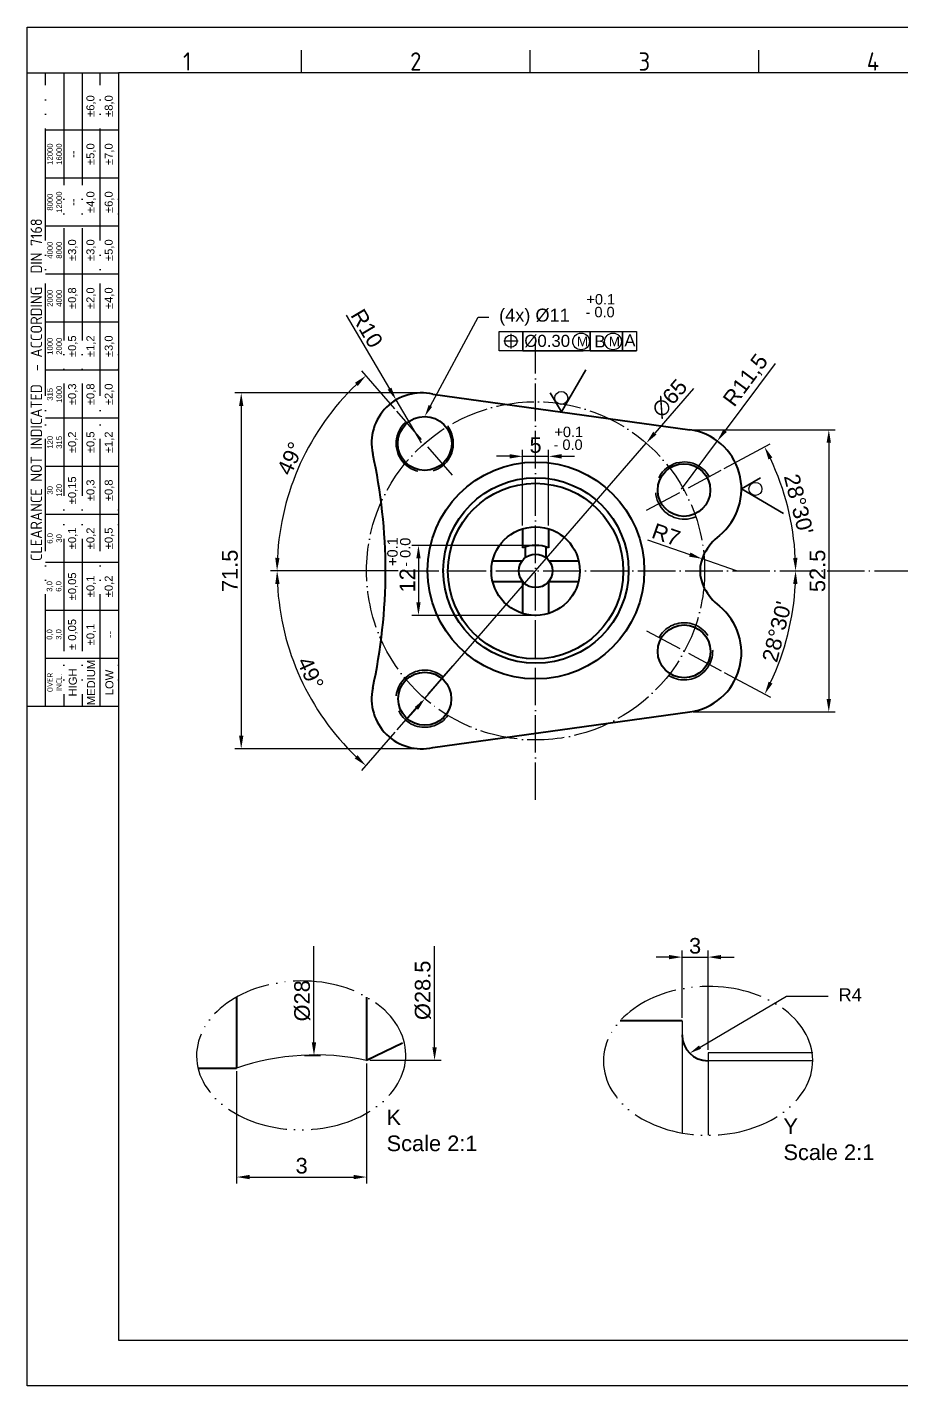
# Model space of a CAD drawing. Header units: millimetres. Extents: x 4780 to 5149, y 1689 to 1950.
# Drawn here: x 4779.5 to 4947.7, y 1689 to 1950.1 of the extents above; entities that cross this region are included whole.
import ezdxf
from ezdxf import colors
from ezdxf.entities.mleader import LeaderData, LeaderLine
from ezdxf.enums import TextEntityAlignment as Align
from ezdxf.math import Vec2, Vec3

# ---------------------------------------------------------------- set-up
doc = ezdxf.new("R2010")
doc.units = ezdxf.units.MM
for name, pattern in [('ACAD_ISO02W100', [15, 12, -3]), ('ACAD_ISO04W100', [30, 24, -3, 0, -3]), ('ACAD_ISO05W100', [33, 24, -3, 0, -3, 0, -3])]:
    doc.linetypes.add(name, pattern=pattern)
for name, color, linetype, lineweight in [('AM_0', 7, 'Continuous', 40), ('AM_4', 1, 'ACAD_ISO04W100', 25), ('AM_5', 3, 'Continuous', 25), ('AM_8', 40, 'ACAD_ISO02W100', 35), ('AM_BOR', 2, 'ACAD_ISO05W100', 35)]:
    doc.layers.add(name, color=color, linetype=linetype, lineweight=lineweight)
doc.styles.add('ACISOTS', font='isocp.shx', dxfattribs={"height": 1})
doc.styles.get("Standard").update_dxf_attribs({"font": 'arial.ttf'})
doc.dimstyles.new('ISO-25', dxfattribs={"dimtxt": 3, "dimasz": 2.5, "dimexe": 1.25, "dimexo": 0.625, "dimtad": 1, "dimtxsty": 'Standard', "dimcen": 2.5, "dimadec": 0, "dimazin": 0, "dimtfac": 1, "dimtmove": 0, "dimatfit": 3, "dimfxl": 1, "dimarcsym": 0})

# ---------------------------------------------------------------- blocks, each defined once
blk = doc.blocks.new('A3 ZTL')
for p, q in [((19.57, 280.82), (19.57, 9.78)), ((401.17, 280.82), (19.57, 280.82)), ((19.57, 9.78), (401.17, 9.78))]:
    blk.add_line(p, q)
at = {"layer": 'AM_BOR', "color": 135, "linetype": 'Continuous', "lineweight": 25}
for p, q in [((0, 0), (0, 290.61)), ((0, 290.61), (410.96, 290.61)), ((410.96, 0), (0, 0))]:
    blk.add_line(p, q, dxfattribs=at)
at = {"layer": 'AM_BOR', "color": 135, "lineweight": 25}
for p, q in [((58.71, 280.82), (58.71, 285.71)), ((107.63, 280.82), (107.63, 285.71)), ((156.56, 280.82), (156.56, 285.71)), ((3.91, 145.3), (3.91, 280.82)), ((7.83, 280.82), (7.83, 145.3)), ((11.74, 280.82), (11.74, 145.3)), ((15.66, 145.3), (15.66, 280.82)), ((19.57, 268.59), (3.91, 268.59)), ((19.57, 258.32), (3.91, 258.32)), ((19.57, 248.04), (3.91, 248.04)), ((19.57, 237.77), (3.91, 237.77)), ((19.57, 227.5), (3.91, 227.5)), ((19.57, 217.22), (3.91, 217.22)), ((19.57, 206.95), (3.91, 206.95)), ((19.57, 196.67), (3.91, 196.67)), ((19.57, 186.4), (3.91, 186.4)), ((19.57, 176.13), (3.91, 176.13)), ((19.57, 165.85), (3.91, 165.85)), ((19.57, 155.58), (3.91, 155.58))]:
    blk.add_line(p, q, dxfattribs=at)
blk.add_lwpolyline([(19.57, 145.3), (0, 145.3), (0, 280.82), (19.57, 280.82)], close=True, dxfattribs=at)
at = {"layer": 'AM_BOR', "color": 135, "lineweight": 25, "style": 'ACISOTS'}
for s, p in [('1', (34.25, 283.27)), ('2', (83.17, 283.27)), ('3', (132.09, 283.27)), ('4', (181.02, 283.27))]:
    blk.add_text(s, height=3.91, dxfattribs=at).set_placement(p, align=Align.MIDDLE)
at = {"layer": 'AM_BOR', "color": 135, "lineweight": 25, "attachment_point": 5, "rotation": 90}
for s, insert, char_height, width in [('±6,0', (13.7, 273.73), 1.712, 10.274), ('±8,0', (17.61, 273.73), 1.712, 10.274), ('12000\\P16000', (5.87, 263.45), 1.174, 10.274), ('±5,0', (13.7, 263.45), 1.712, 10.274), ('±7,0', (17.61, 263.45), 1.712, 10.274), ('--', (9.78, 263.45), 1.712, 10.274), ('8000\\P12000', (5.87, 253.18), 1.174, 10.274), ('--', (9.78, 253.18), 1.712, 10.274), ('±4,0', (13.7, 253.18), 1.712, 10.274), ('±6,0', (17.61, 253.18), 1.712, 10.274), ('{\\Fisocp.shx|c0;CLEARANCE NOT INDICATED  - ACCORDING  DIN 7168}', (1.96, 213.06), 2.4462, 135.5186), ('4000\\P8000', (5.87, 242.91), 1.174, 10.274), ('±3,0', (9.78, 242.91), 1.712, 10.274), ('±3,0', (13.7, 242.91), 1.712, 10.274), ('±5,0', (17.61, 242.91), 1.712, 10.274), ('2000\\P4000', (5.87, 232.63), 1.174, 10.274), ('±0,8', (9.78, 232.63), 1.712, 10.274), ('±2,0', (13.7, 232.63), 1.712, 10.274), ('±4,0', (17.61, 232.63), 1.712, 10.274), ('1000\\P2000', (5.87, 222.36), 1.174, 10.274), ('±0,5', (9.78, 222.36), 1.712, 10.274), ('±1,2', (13.7, 222.36), 1.712, 10.274), ('±3,0', (17.61, 222.36), 1.712, 10.274), ('315\\P1000', (5.87, 212.08), 1.174, 10.274), ('±0,3', (9.78, 212.08), 1.712, 10.274), ('±0,8', (13.7, 212.08), 1.712, 10.274), ('±2,0', (17.61, 212.08), 1.712, 10.274), ('±0,2', (9.78, 201.81), 1.712, 10.274), ('±0,5', (13.7, 201.81), 1.712, 10.274), ('±1,2', (17.61, 201.81), 1.712, 10.274), ('120\\P315', (5.87, 201.81), 1.174, 10.274), ('30\\P120', (5.87, 191.54), 1.174, 10.274), ('±0,15', (9.78, 191.54), 1.712, 10.274), ('±0,3', (13.7, 191.54), 1.712, 10.274), ('±0,8', (17.61, 191.54), 1.712, 10.274), ('±0,1', (9.78, 181.26), 1.712, 10.274), ('±0,2', (13.7, 181.26), 1.712, 10.274), ('±0,5', (17.61, 181.26), 1.712, 10.274), ('6,0\\P30', (5.87, 181.26), 1.174, 10.274), ('3,0\\P6,0', (5.87, 170.99), 1.174, 10.274), ('±0,05', (9.78, 170.99), 1.712, 10.274), ('±0,1', (13.7, 170.99), 1.712, 10.274), ('±0,2', (17.61, 170.99), 1.712, 10.274), ('± 0,05', (9.78, 160.71), 1.712, 10.274), ('\\pt4.69206;±0,1', (13.7, 160.71), 1.7123, 10.274), ('0,0\\P3,0', (5.87, 160.71), 1.174, 10.274), ('--', (17.61, 160.71), 1.712, 10.274), ('MEDIUM', (13.7, 150.44), 1.712, 10.274), ('{\\Fisocp.shx|c0;OVER\\PINCL.}', (5.87, 150.44), 1.1742, 10.274), ('HIGH', (9.78, 150.44), 1.712, 10.274), ('LOW', (17.61, 150.44), 1.712, 10.274)]:
    blk.add_mtext(s, dxfattribs=dict(at, insert=insert, char_height=char_height, width=width))
blk = doc.blocks.new('*D213')
at = {"layer": 'AM_5', "color": 0, "lineweight": -2}
for p, q in [((4907.63, 1880.61), (4900.21, 1872.04)), ((4856, 1821.04), (4898.57, 1870.15)), ((4854.36, 1819.15), (4852.73, 1817.26))]:
    blk.add_line(p, q, dxfattribs=at)
at = {"layer": 'AM_5', "color": 0}
for points in [[(4899.89, 1872.31), (4900.52, 1871.77), (4898.57, 1870.15)], [(4854.05, 1819.42), (4854.68, 1818.87), (4856, 1821.04)]]:
    blk.add_solid(points, dxfattribs=at)
at = {"layer": 'Defpoints', "color": 0}
for p in [(4898.57, 1870.15), (4856, 1821.04)]:
    blk.add_point(p, dxfattribs=at)
at = {"layer": 'AM_5', "color": 0, "insert": (4903.04, 1878.74), "char_height": 3, "attachment_point": 5, "rotation": 49.0856}
blk.add_mtext('∅65', dxfattribs=at)
blk = doc.blocks.new('*D215')
at = {"layer": 'AM_5', "color": 0, "lineweight": -2}
for p, q in [((4854.73, 1879.79), (4819.43, 1879.79)), ((4820.68, 1877.29), (4820.68, 1813.9)), ((4854.73, 1811.4), (4819.43, 1811.4))]:
    blk.add_line(p, q, dxfattribs=at)
at = {"layer": 'AM_5', "color": 0}
for points in [[(4820.27, 1877.29), (4821.1, 1877.29), (4820.68, 1879.79)], [(4820.27, 1813.9), (4821.1, 1813.9), (4820.68, 1811.4)]]:
    blk.add_solid(points, dxfattribs=at)
at = {"layer": 'Defpoints', "color": 0}
for p in [(4855.36, 1879.79), (4820.68, 1811.4), (4855.36, 1811.4)]:
    blk.add_point(p, dxfattribs=at)
at = {"layer": 'AM_5', "color": 0, "insert": (4818.53, 1845.59), "char_height": 3, "attachment_point": 5, "rotation": 90}
blk.add_mtext('71.5', dxfattribs=at)
blk = doc.blocks.new('*D216')
at = {"layer": 'AM_5', "color": 0, "lineweight": -2}
for p, q in [((4907.56, 1872.71), (4934.91, 1872.71)), ((4933.66, 1870.21), (4933.66, 1820.97)), ((4907.56, 1818.47), (4934.91, 1818.47))]:
    blk.add_line(p, q, dxfattribs=at)
at = {"layer": 'AM_5', "color": 0}
for points in [[(4933.24, 1870.21), (4934.07, 1870.21), (4933.66, 1872.71)], [(4933.24, 1820.97), (4934.07, 1820.97), (4933.66, 1818.47)]]:
    blk.add_solid(points, dxfattribs=at)
at = {"layer": 'Defpoints', "color": 0}
for p in [(4906.94, 1872.71), (4906.94, 1818.47), (4933.66, 1818.47)]:
    blk.add_point(p, dxfattribs=at)
at = {"layer": 'AM_5', "color": 0, "insert": (4931.5, 1845.59), "char_height": 3, "attachment_point": 5, "rotation": 90}
blk.add_mtext('52.5', dxfattribs=at)
blk = doc.blocks.new('*D237')
at = {"layer": 'AM_5', "color": 0, "lineweight": -2}
for p, q in [((4872.28, 1867.6), (4869.78, 1867.6)), ((4874.78, 1854.3), (4874.78, 1868.85)), ((4874.78, 1867.6), (4879.78, 1867.6)), ((4879.78, 1854.3), (4879.78, 1868.85)), ((4882.28, 1867.6), (4884.78, 1867.6))]:
    blk.add_line(p, q, dxfattribs=at)
at = {"layer": 'AM_5', "color": 0}
for points in [[(4872.28, 1868.02), (4872.28, 1867.18), (4874.78, 1867.6)], [(4882.28, 1868.02), (4882.28, 1867.18), (4879.78, 1867.6)]]:
    blk.add_solid(points, dxfattribs=at)
at = {"layer": 'Defpoints', "color": 0}
for p in [(4879.78, 1867.6), (4874.78, 1853.68), (4879.78, 1853.68)]:
    blk.add_point(p, dxfattribs=at)
at = {"layer": 'AM_5', "color": 0, "insert": (4877.28, 1869.75), "char_height": 3, "attachment_point": 5}
blk.add_mtext('5', dxfattribs=at)
blk = doc.blocks.new('*D238')
at = {"layer": 'AM_5', "color": 0, "lineweight": -2}
for p, q in [((4850.22, 1876.72), (4843.85, 1884.06)), ((4850.83, 1845.59), (4826.32, 1845.59))]:
    blk.add_line(p, q, dxfattribs=at)
blk.add_arc((4877.28, 1845.59), 49.71, 133.8816, 177.1184, dxfattribs=at)
at = {"layer": 'AM_5', "color": 0}
for points in [[(4842.54, 1881.73), (4843.11, 1881.12), (4844.67, 1883.11)], [(4828.05, 1848.08), (4827.22, 1848.1), (4827.57, 1845.59)]]:
    blk.add_solid(points, dxfattribs=at)
at = {"layer": 'Defpoints', "color": 0}
for p in [(4850.63, 1876.25), (4861.29, 1863.99), (4829.58, 1859.57), (4851.45, 1845.59), (5112.5, 1845.59)]:
    blk.add_point(p, dxfattribs=at)
at = {"layer": 'AM_5', "color": 0, "insert": (4830.13, 1867.2), "char_height": 3, "attachment_point": 5, "rotation": 65.3789}
blk.add_mtext('49°', dxfattribs=at)
blk = doc.blocks.new('*D239')
at = {"layer": 'AM_5', "color": 0, "lineweight": -2}
for p, q in [((4850.83, 1845.59), (4826.33, 1845.59)), ((4850.22, 1814.59), (4843.82, 1807.22))]:
    blk.add_line(p, q, dxfattribs=at)
blk.add_arc((4877.17, 1845.59), 49.59, 182.8886, 226.1114, dxfattribs=at)
at = {"layer": 'AM_5', "color": 0}
for points in [[(4827.23, 1843.08), (4828.06, 1843.1), (4827.58, 1845.59)], [(4843.07, 1810.16), (4842.51, 1809.54), (4844.64, 1808.17)]]:
    blk.add_solid(points, dxfattribs=at)
at = {"layer": 'Defpoints', "color": 0}
for p in [(4851.45, 1845.59), (5112.5, 1845.59), (4829.58, 1831.65), (4861.29, 1827.33), (4850.63, 1815.06)]:
    blk.add_point(p, dxfattribs=at)
at = {"layer": 'AM_5', "color": 0, "insert": (4834.01, 1825.92), "char_height": 3, "attachment_point": 5, "rotation": 294.5}
blk.add_mtext('49°', dxfattribs=at)
blk = doc.blocks.new('*D240')
at = {"layer": 'AM_5', "color": 0, "lineweight": -2}
blk.add_line((4913.53, 1865.25), (4922.41, 1870), dxfattribs=at)
blk.add_arc((4876.82, 1845.59), 50.46, 2.8387, 25.3238, dxfattribs=at)
at = {"layer": 'AM_5', "color": 0}
for points in [[(4922.06, 1866.99), (4922.81, 1867.37), (4921.31, 1869.41)], [(4927.64, 1848.1), (4926.8, 1848.08), (4927.28, 1845.59)]]:
    blk.add_solid(points, dxfattribs=at)
at = {"layer": 'Defpoints', "color": 0}
for p in [(4912.98, 1864.95), (4898.64, 1857.28), (4926.61, 1853.82), (4851.45, 1845.59), (5112.5, 1845.59)]:
    blk.add_point(p, dxfattribs=at)
at = {"layer": 'AM_5', "color": 0, "insert": (4927.86, 1858.4), "char_height": 3, "attachment_point": 5, "rotation": 284.0813}
blk.add_mtext("28%%d30'", dxfattribs=at)
blk = doc.blocks.new('*D241')
at = {"layer": 'AM_5', "color": 0, "lineweight": -2}
blk.add_line((4913.53, 1826.07), (4922.44, 1821.3), dxfattribs=at)
blk.add_arc((4877.06, 1845.59), 50.23, 334.6897, 357.1478, dxfattribs=at)
at = {"layer": 'AM_5', "color": 0}
for points in [[(4926.8, 1843.1), (4927.64, 1843.08), (4927.28, 1845.59)], [(4922.83, 1823.93), (4922.09, 1824.31), (4921.34, 1821.89)]]:
    blk.add_solid(points, dxfattribs=at)
at = {"layer": 'Defpoints', "color": 0}
for p in [(4851.45, 1845.59), (5112.5, 1845.59), (4898.64, 1834.04), (4924.61, 1829.43), (4912.98, 1826.36)]:
    blk.add_point(p, dxfattribs=at)
at = {"layer": 'AM_5', "color": 0, "insert": (4923.68, 1833.9), "char_height": 3, "attachment_point": 5, "rotation": 75.9187}
blk.add_mtext("28%%D30'   ", dxfattribs=at)
blk = doc.blocks.new('*D242')
at = {"layer": 'AM_5', "color": 0, "lineweight": -2}
for p, q in [((4876.66, 1850.49), (4853.51, 1850.49)), ((4854.76, 1847.99), (4854.76, 1839.54)), ((4876.66, 1837.04), (4853.51, 1837.04))]:
    blk.add_line(p, q, dxfattribs=at)
at = {"layer": 'AM_5', "color": 0}
for points in [[(4854.35, 1847.99), (4855.18, 1847.99), (4854.76, 1850.49)], [(4854.35, 1839.54), (4855.18, 1839.54), (4854.76, 1837.04)]]:
    blk.add_solid(points, dxfattribs=at)
at = {"layer": 'Defpoints', "color": 0}
for p in [(4877.28, 1850.49), (4854.76, 1837.04), (4877.28, 1837.04)]:
    blk.add_point(p, dxfattribs=at)
at = {"layer": 'AM_5', "color": 0, "insert": (4852.63, 1843.77), "char_height": 3, "attachment_point": 5, "rotation": 90}
blk.add_mtext('12', dxfattribs=at)
blk = doc.blocks.new('*D243')
at = {"layer": 'AM_5', "color": 0, "lineweight": -2}
for p, q in [((4902.95, 1771.37), (4900.45, 1771.37)), ((4905.45, 1759.73), (4905.45, 1772.62)), ((4905.45, 1771.37), (4910.45, 1771.37)), ((4910.45, 1753.58), (4910.45, 1772.62)), ((4912.95, 1771.37), (4915.45, 1771.37))]:
    blk.add_line(p, q, dxfattribs=at)
at = {"layer": 'AM_5', "color": 0}
for points in [[(4902.95, 1771.78), (4902.95, 1770.95), (4905.45, 1771.37)], [(4912.95, 1771.78), (4912.95, 1770.95), (4910.45, 1771.37)]]:
    blk.add_solid(points, dxfattribs=at)
at = {"layer": 'Defpoints', "color": 0}
for p in [(4910.45, 1771.37), (4905.45, 1759.1), (4910.45, 1752.96)]:
    blk.add_point(p, dxfattribs=at)
at = {"layer": 'AM_5', "color": 0, "insert": (4907.95, 1773.52), "char_height": 3, "attachment_point": 5}
blk.add_mtext('3', dxfattribs=at)
blk = doc.blocks.new('*D247')
at = {"layer": 'AM_5', "color": 0, "lineweight": -2}
for p, q in [((4819.8, 1749.42), (4819.8, 1727.85)), ((4844.8, 1750.91), (4844.8, 1727.85)), ((4822.3, 1729.1), (4842.3, 1729.1))]:
    blk.add_line(p, q, dxfattribs=at)
at = {"layer": 'AM_5', "color": 0}
for points in [[(4822.3, 1729.52), (4822.3, 1728.69), (4819.8, 1729.1)], [(4842.3, 1729.52), (4842.3, 1728.69), (4844.8, 1729.1)]]:
    blk.add_solid(points, dxfattribs=at)
at = {"layer": 'Defpoints', "color": 0}
for p in [(4819.8, 1750.05), (4844.8, 1751.53), (4844.8, 1729.1)]:
    blk.add_point(p, dxfattribs=at)
at = {"layer": 'AM_5', "color": 0, "insert": (4832.3, 1731.26), "char_height": 3, "attachment_point": 5}
blk.add_mtext('3', dxfattribs=at)
blk = doc.blocks.new('*D254')
at = {"layer": 'AM_5', "color": 0, "lineweight": -2}
for p, q in [((4840.84, 1894.71), (4849.19, 1880.6)), ((4855.36, 1870.18), (4850.47, 1878.45))]:
    blk.add_line(p, q, dxfattribs=at)
at = {"layer": 'AM_5', "color": 0}
blk.add_solid([(4849.55, 1880.81), (4848.83, 1880.39), (4850.47, 1878.45)], dxfattribs=at)
at = {"layer": 'Defpoints', "color": 0}
for p in [(4850.47, 1878.45), (4855.36, 1870.18)]:
    blk.add_point(p, dxfattribs=at)
at = {"layer": 'AM_5', "color": 0, "insert": (4844.84, 1892.19), "char_height": 3, "attachment_point": 5, "rotation": 300.6081}
blk.add_mtext('R10', dxfattribs=at)
blk = doc.blocks.new('*D255')
at = {"layer": 'AM_5', "color": 0, "lineweight": -2}
for p, q in [((4923.33, 1885.45), (4913.72, 1872.55)), ((4905.36, 1861.32), (4912.23, 1870.55))]:
    blk.add_line(p, q, dxfattribs=at)
at = {"layer": 'AM_5', "color": 0}
blk.add_solid([(4913.39, 1872.8), (4914.06, 1872.3), (4912.23, 1870.55)], dxfattribs=at)
at = {"layer": 'Defpoints', "color": 0}
for p in [(4912.23, 1870.55), (4905.36, 1861.32)]:
    blk.add_point(p, dxfattribs=at)
at = {"layer": 'AM_5', "color": 0, "insert": (4917.82, 1882.12), "char_height": 3, "attachment_point": 5, "rotation": 53.3286}
blk.add_mtext('R11,5', dxfattribs=at)
blk = doc.blocks.new('*D256')
at = {"layer": 'AM_5', "color": 0, "lineweight": -2}
for p, q in [((4898.82, 1851.55), (4906.92, 1848.72)), ((4915.89, 1845.59), (4909.29, 1847.9))]:
    blk.add_line(p, q, dxfattribs=at)
at = {"layer": 'AM_5', "color": 0}
blk.add_solid([(4907.06, 1849.12), (4906.79, 1848.33), (4909.29, 1847.9)], dxfattribs=at)
at = {"layer": 'Defpoints', "color": 0}
for p in [(4909.29, 1847.9), (4915.89, 1845.59)]:
    blk.add_point(p, dxfattribs=at)
at = {"layer": 'AM_5', "color": 0, "insert": (4902.39, 1852.55), "char_height": 3, "attachment_point": 5, "rotation": 340.7736}
blk.add_mtext('R7', dxfattribs=at)

msp = doc.modelspace()

# ---------------------------------------------------------------- linework, layer by layer
at = {"layer": 'AM_0'}
for p, q in [((4857.538, 1879.538), (4906.935, 1872.714)), ((4874.784, 1853.677), (4874.784, 1850.021)), ((4879.784, 1853.677), (4879.784, 1850.021)), ((4875.284, 1850.195), (4875.284, 1848.129)), ((4879.284, 1850.195), (4879.284, 1848.129)), ((4869.019, 1847.548), (4874.714, 1847.548)), ((4879.855, 1847.548), (4885.55, 1847.548)), ((4869.019, 1843.549), (4874.784, 1843.549)), ((4874.784, 1843.549), (4874.784, 1837.42)), ((4879.784, 1843.549), (4885.55, 1843.549)), ((4879.784, 1843.549), (4879.784, 1837.42)), ((4857.538, 1811.649), (4906.935, 1818.472)), ((4819.801, 1763.696), (4819.801, 1750.046)), ((4844.799, 1763.683), (4844.799, 1751.531)), ((4905.449, 1759.103), (4893.52, 1759.103)), ((4844.799, 1751.531), (4851.697, 1754.881)), ((4812.373, 1750.046), (4819.801, 1750.046))]:
    msp.add_line(p, q, dxfattribs=at)
at = {"layer": 'AM_0', "lineweight": 25}
for p, q in [((4905.449, 1759.103), (4905.449, 1737.567)), ((4930.566, 1752.96), (4910.449, 1752.96)), ((4910.449, 1752.96), (4910.449, 1737.135)), ((4930.566, 1751.436), (4910.449, 1751.436))]:
    msp.add_line(p, q, dxfattribs=at)
at = {"layer": 'AM_0'}
for centre, radius in [((4855.964, 1870.075), 5.185), ((4877.344, 1845.657), 20.845), ((4905.811, 1861.115), 5.05), ((4877.344, 1845.657), 17.822), ((4877.284, 1845.548), 16.864), ((4877.284, 1845.548), 8.504), ((4877.284, 1845.593), 3.23), ((4905.836, 1830.117), 5.072), ((4855.964, 1821.022), 5.097)]:
    msp.add_circle(centre, radius, dxfattribs=at)
for centre, radius, start, end in [((4855.359, 1870.176), 9.612, 76.89727, 192.19625), ((4905.362, 1861.323), 11.5, 309.08221, 82.1357), ((4744.126, 1845.593), 104.306, 347.51324, 12.48676), ((4919.862, 1843.469), 11.5, 129.08221, 151.83143), ((4877.284, 1843.628), 6.865, 68.64534, 111.35466), ((4915.895, 1845.593), 7, 151.83143, 208.16857), ((4919.862, 1847.718), 11.5, 208.16857, 230.91779), ((4905.362, 1829.864), 11.5, 277.8643, 50.91779), ((4855.359, 1821.01), 9.612, 167.80375, 283.10273), ((4910.449, 1756.436), 5, 180, 270)]:
    msp.add_arc(centre, radius, start, end, dxfattribs=at)
at = {"layer": 'AM_0', "lineweight": 25}
msp.add_arc((4834.989, 1705.535), 47.03, 77.96004, 108.84079, dxfattribs=at)
at = {"layer": 'AM_4', "lineweight": 25, "ltscale": 0.3}
for p, q in [((4877.284, 1801.587), (4877.284, 1889.599)), ((4861.294, 1863.988), (4850.634, 1876.251)), ((4898.639, 1857.275), (4912.984, 1864.954)), ((4851.453, 1845.593), (5112.498, 1845.593)), ((4898.639, 1834.04), (4912.984, 1826.36)), ((4861.294, 1827.327), (4850.634, 1815.064))]:
    msp.add_line(p, q, dxfattribs=at)
at = {"layer": 'AM_4', "ltscale": 0.3}
msp.add_circle((4877.284, 1845.593), 32.498, dxfattribs=at)
at = {"layer": 'AM_5', "lineweight": 25}
for p, q in [((4872.541, 1891.118), (4872.541, 1888.339)), ((4873.93, 1889.729), (4871.151, 1889.729)), ((4874.799, 1887.879), (4886.43, 1887.879)), ((4887.787, 1887.879), (4893.978, 1887.879)), ((4893.978, 1887.879), (4896.679, 1887.879))]:
    msp.add_line(p, q, dxfattribs=at)
at = {"layer": 'AM_5', "linetype": 'Continuous', "lineweight": 35}
for p, q in [((4882.237, 1876.126), (4886.923, 1884.243)), ((4882.237, 1876.126), (4880.106, 1879.816)), ((4916.862, 1861.323), (4920.551, 1863.453)), ((4916.862, 1861.323), (4924.979, 1856.636))]:
    msp.add_line(p, q, dxfattribs=at)
at = {"layer": 'AM_5'}
for p, q in [((4834.67, 1754.983), (4834.67, 1773.495)), ((4857.86, 1754.031), (4857.86, 1773.495)), ((4832.825, 1752.483), (4835.92, 1752.483)), ((4845.424, 1751.531), (4859.11, 1751.531))]:
    msp.add_line(p, q, dxfattribs=at)
at = {"layer": 'AM_5', "lineweight": 25}
for points in [[(4870.259, 1891.591), (4874.799, 1891.591), (4874.799, 1887.879), (4870.259, 1887.879)], [(4874.799, 1891.591), (4887.787, 1891.591), (4887.787, 1887.879), (4874.799, 1887.879)], [(4887.787, 1891.591), (4893.978, 1891.591), (4893.978, 1887.879), (4887.787, 1887.879)], [(4893.978, 1891.591), (4896.679, 1891.591), (4896.679, 1887.879), (4893.978, 1887.879)]]:
    msp.add_lwpolyline(points, close=True, dxfattribs=at)
for centre, radius in [((4872.541, 1889.729), 1.174), ((4886.036, 1889.685), 1.612), ((4892.168, 1889.685), 1.612)]:
    msp.add_circle(centre, radius, dxfattribs=at)
at = {"layer": 'AM_5'}
for centre in [(4882.223, 1878.812), (4919.547, 1861.336)]:
    msp.add_circle(centre, 1.253, dxfattribs=at)
for points in [[(4834.254, 1754.983), (4835.087, 1754.983), (4834.67, 1752.483)], [(4857.443, 1754.031), (4858.276, 1754.031), (4857.86, 1751.531)]]:
    msp.add_solid(points, dxfattribs=at)
at = {"layer": 'AM_8'}
for centre, start, end in [((4855.964, 1870.075), 131, 36.14609), ((4905.865, 1861.016), 28.42084, 293.56694), ((4905.836, 1830.117), 237.19714, 151.75528), ((4855.964, 1821.022), 49, 323.85391)]:
    msp.add_arc(centre, 5.5, start, end, dxfattribs=at)
at = {"layer": 'AM_BOR', "lineweight": 25, "ltscale": 0.5, "extrusion": (0, 0, -1)}
for centre in [(4832.212, 1752.484), (4910.449, 1751.436)]:
    msp.add_ellipse(centre, major_axis=(-20.117, -0.141), ratio=0.7108567, start_param=-3.141592653589793, end_param=3.141592653589793, dxfattribs=at)

# ---------------------------------------------------------------- block references
at = {"linetype": 'ByBlock', "lineweight": 0, "xscale": 0.8984250000000003, "yscale": 0.8984250000000003, "zscale": 0.8984250000000003}
msp.add_blockref('A3 ZTL', (4779.524, 1688.982), dxfattribs=at)

# ---------------------------------------------------------------- texts
at = {"layer": 'AM_0', "char_height": 3, "attachment_point": 1}
for s, width, insert in [('K\\PScale 2:1', 20.90246, (4848.636, 1742.08)), ('Y\\PScale 2:1', 23.02386, (4924.935, 1740.371))]:
    msp.add_mtext_dynamic_manual_height_columns(s, width=width, gutter_width=12.5, heights=[0], dxfattribs=dict(at, insert=insert))
at = {"layer": 'AM_5', "attachment_point": 1}
for s, width, gutter_width, insert, char_height in [('+0.1', 8.73212, 12.5, (4887.059, 1898.781), 2), ('- 0.0', 8.73212, 12.5, (4886.894, 1896.322), 2), ('%%C0.30', 5.48831, 10, (4875.117, 1890.946), 2.3115), ('M', 5.48831, 10, (4885.226, 1890.606), 1.849), ('B', 5.48831, 10, (4888.593, 1890.834), 2.312), ('M', 5.48831, 10, (4891.358, 1890.606), 1.849), ('A', 5.48831, 10, (4894.341, 1891.021), 2.312), ('+0.1', 8.73212, 12.5, (4880.902, 1873.297), 2), ('- 0.0', 8.73212, 12.5, (4880.737, 1870.837), 2)]:
    msp.add_mtext_dynamic_manual_height_columns(s, width=width, gutter_width=gutter_width, heights=[0], dxfattribs=dict(at, insert=insert, char_height=char_height))
at = {"layer": 'AM_5', "char_height": 2, "attachment_point": 1, "rotation": 90}
for s, insert in [('+0.1', (4848.762, 1846.539)), ('- 0.0', (4851.221, 1846.375))]:
    msp.add_mtext_dynamic_manual_height_columns(s, width=8.73212, gutter_width=12.5, heights=[0], dxfattribs=dict(at, insert=insert))
at = {"layer": 'AM_5', "char_height": 3, "attachment_point": 5, "rotation": 90}
for s, insert in [('%%C28.5', (4855.619, 1764.985)), ('%%C28', (4832.43, 1762.974))]:
    msp.add_mtext(s, dxfattribs=dict(at, insert=insert))

# ---------------------------------------------------------------- dimensions: what is measured, and where the dimension line sits
at = {"layer": 'AM_5'}
dim = msp.add_radius_dim(center=(4855.359, 1870.176), mpoint=(4850.465, 1878.449), text='R10', dimstyle='ISO-25', dxfattribs=at)
dim.commit()
dim.dimension.update_dxf_attribs({"geometry": '*D254', "text_midpoint": (4842.983, 1891.095), "dimtype": 164})
dim = msp.add_radius_dim(center=(4905.362, 1861.323), mpoint=(4912.23, 1870.546), dimstyle='ISO-25', dxfattribs=at)
dim.commit()
dim.dimension.update_dxf_attribs({"geometry": '*D255', "text_midpoint": (4919.766, 1880.667), "dimtype": 164})
dim = msp.add_angular_dim_2l(base=(4829.577, 1859.574), line1=((4851.453, 1845.593), (5112.498, 1845.593)), line2=((4861.294, 1863.988), (4850.634, 1876.251)), dimstyle='ISO-25', dxfattribs=at)
dim.commit()
dim.dimension.update_dxf_attribs({"geometry": '*D238', "text_midpoint": (4832.09, 1866.305), "dimtype": 162})
dim = msp.add_diameter_dim_2p(p1=(4856.001, 1821.035), p2=(4898.568, 1870.152), dimstyle='ISO-25', dxfattribs=at)
dim.commit()
dim.dimension.update_dxf_attribs({"geometry": '*D213', "text_midpoint": (4903.042, 1878.735)})
for base, p1, p2, text, picture, middle in [((4820.684, 1811.399), (4855.359, 1879.788), (4855.359, 1811.399), '71.5', '*D215', (4818.527, 1845.593)), ((4933.657, 1818.472), (4906.935, 1872.714), (4906.935, 1818.472), '52.5', '*D216', (4931.5, 1845.593)), ((4854.765, 1837.045), (4877.284, 1850.493), (4877.284, 1837.045), '12', '*D242', (4852.633, 1843.769))]:
    dim = msp.add_linear_dim(base=base, p1=p1, p2=p2, angle=90, text=text, dimstyle='ISO-25', dxfattribs=at)
    dim.commit()
    dim.dimension.update_dxf_attribs({"geometry": picture, "text_midpoint": middle})
for base, line2, text, picture, middle in [((4926.607, 1853.825), ((4898.639, 1857.275), (4912.984, 1864.954)), "28%%d30'", '*D240', (4927.86, 1858.396)), ((4924.611, 1829.428), ((4898.639, 1834.04), (4912.984, 1826.36)), "28%%D30'   ", '*D241', (4923.681, 1833.899))]:
    dim = msp.add_angular_dim_2l(base=base, line1=((4851.453, 1845.593), (5112.498, 1845.593)), line2=line2, text=text, dimstyle='ISO-25', dxfattribs=at)
    dim.commit()
    dim.dimension.update_dxf_attribs({"geometry": picture, "text_midpoint": middle})
dim = msp.add_linear_dim(base=(4879.784, 1867.6), p1=(4874.784, 1853.677), p2=(4879.784, 1853.677), dimstyle='ISO-25', dxfattribs=at)
dim.commit()
dim.dimension.update_dxf_attribs({"geometry": '*D237', "text_midpoint": (4877.284, 1869.751)})
dim = msp.add_radius_dim(center=(4915.895, 1845.593), mpoint=(4909.285, 1847.898), dimstyle='ISO-25', dxfattribs=at)
dim.commit()
dim.dimension.update_dxf_attribs({"geometry": '*D256', "text_midpoint": (4902.39, 1852.554)})
dim = msp.add_angular_dim_2l(base=(4829.581, 1831.647), line1=((4861.294, 1827.327), (4850.634, 1815.064)), line2=((4851.453, 1845.593), (5112.498, 1845.593)), dimstyle='ISO-25', dxfattribs=at)
dim.commit()
dim.dimension.update_dxf_attribs({"geometry": '*D239', "text_midpoint": (4834.008, 1825.922)})
for base, p1, p2, picture, middle in [((4910.449, 1771.367), (4905.449, 1759.103), (4910.449, 1752.96), '*D243', (4907.949, 1773.524)), ((4844.799, 1729.102), (4819.801, 1750.046), (4844.799, 1751.531), '*D247', (4832.3, 1731.26))]:
    dim = msp.add_linear_dim(base=base, p1=p1, p2=p2, text='3', dimstyle='ISO-25', dxfattribs=at)
    dim.commit()
    dim.dimension.update_dxf_attribs({"geometry": picture, "text_midpoint": middle})

# ---------------------------------------------------------------- leaders
ml = msp.add_multileader_mtext('Standard', dxfattribs=at)
ml.set_content('(4x) %%C11', color=256)
ml.set_leader_properties()
ml.build(insert=Vec2(0, 0))
ml.multileader.update_dxf_attribs({"arrow_head_size": 2.3})
ctx = ml.context
ctx.base_point, ctx.char_height, ctx.arrow_head_size, ctx.plane_origin = Vec3(4868.268, 1894.365), 2.5, 2.3, Vec3(4855.964, 1875.26)
notes = []
notes.append((ctx, [(0, (1, 1, 0), (4866.268, 1894.365), (1, 0), 2, [(0, [(4855.964, 1875.26)], 0, [])])]))
ctx.mtext.insert, ctx.mtext.flow_direction = Vec3(4870.268, 1895.982), 5
ml = msp.add_multileader_mtext('Standard', dxfattribs=at)
ml.set_content('R4', color=256)
ml.set_leader_properties()
ml.build(insert=Vec2(0, 0))
ml.multileader.update_dxf_attribs({"arrow_head_size": 2.3})
ctx = ml.context
ctx.base_point, ctx.char_height, ctx.arrow_head_size, ctx.plane_origin = Vec3(4933.547, 1763.874), 2.5, 2.3, Vec3(4906.913, 1752.9)
notes.append((ctx, [(0, (1, 1, 0), (4925.547, 1763.874), (1, 0), 8, [(0, [(4906.913, 1752.9)], 0, [])])]))
ctx.mtext.insert, ctx.mtext.flow_direction = Vec3(4935.547, 1765.374), 5
for ctx, leaders in notes:
    for number, flags, end, landing, length, lines in leaders:
        leader = LeaderData()
        leader.index, (leader.has_last_leader_line, leader.has_dogleg_vector, leader.attachment_direction) = number, flags
        leader.last_leader_point, leader.dogleg_vector, leader.dogleg_length = Vec3(end), Vec3(landing), length
        for number, points, colour, breaks in lines:
            line = LeaderLine()
            line.index, line.vertices, line.color, line.breaks = number, Vec3.list(points), colors.encode_raw_color(colour), breaks
            leader.lines.append(line)
        ctx.leaders.append(leader)

doc.saveas('drawing.dxf')
